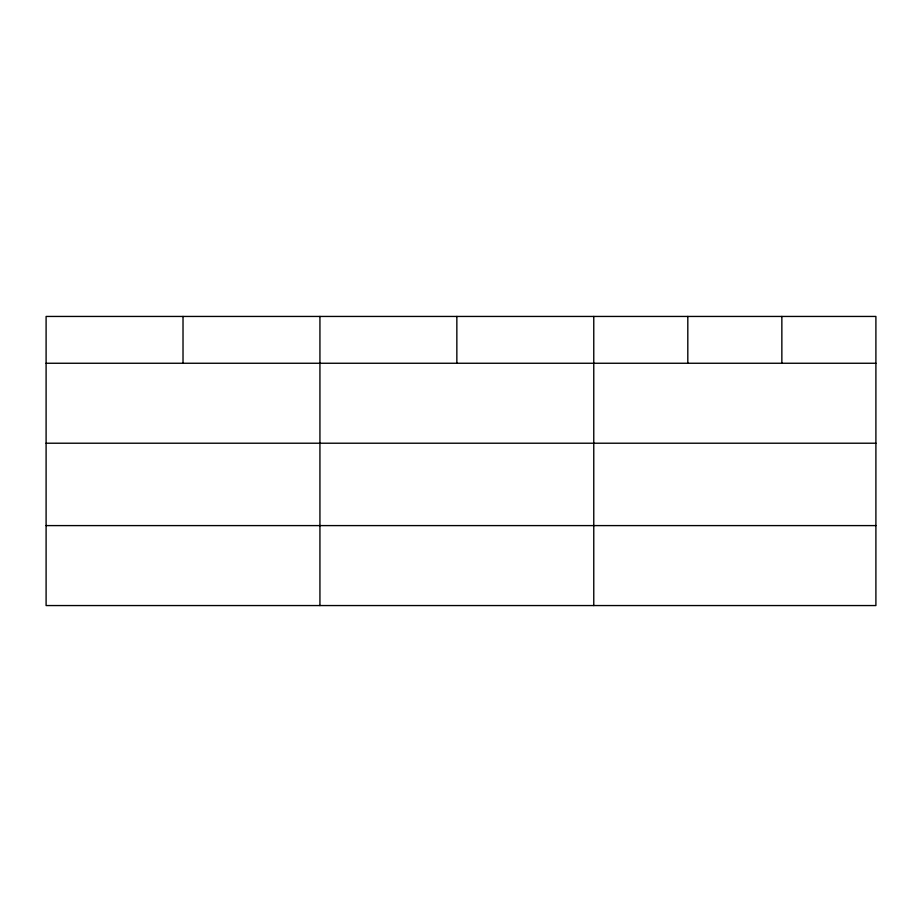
<?xml version="1.0" encoding="UTF-8"?>
<svg xmlns="http://www.w3.org/2000/svg" width="922" height="922" viewBox="0 0 922 922"><rect width="100%" height="100%" fill="white"/><g stroke="black" fill="none" stroke-linecap="round" stroke-linejoin="round"><path stroke-width="1.38" d="M875.9 443.217L875.9 316.442L46.1 316.442L46.1 605.558L875.9 605.558L875.9 443.217L46.1 443.217M46.1 363.256L875.9 363.256M46.1 525.598L875.9 525.598M781.856 316.442L781.856 363.256M687.812 316.442L687.812 363.256M593.768 316.442L593.768 605.558M456.851 316.442L456.851 363.256M319.934 316.442L319.934 605.558M183.017 316.442L183.017 363.256"/></g></svg>
